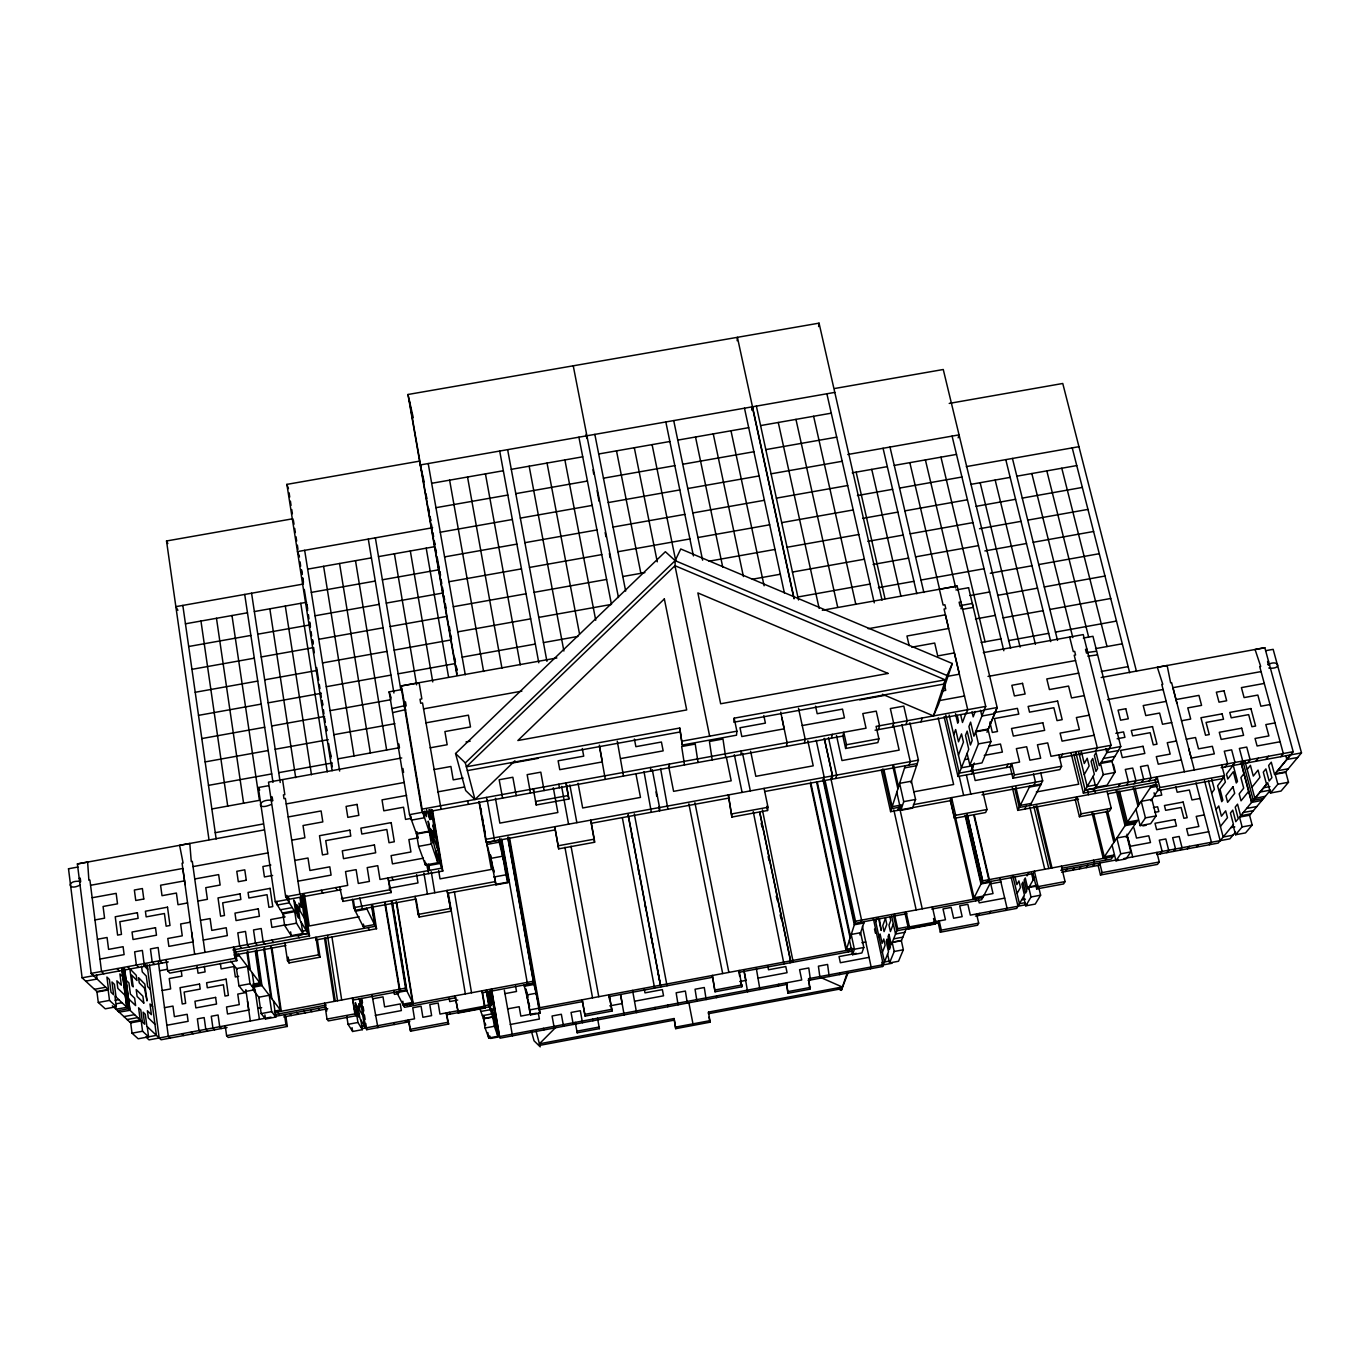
<?xml version="1.0" encoding="UTF-8"?>
<svg xmlns="http://www.w3.org/2000/svg" width="1370" height="1370" viewBox="0 0 1370 1370"><rect width="100%" height="100%" fill="white"/><g stroke="black" fill="none" stroke-linecap="round" stroke-linejoin="round"><path stroke-width="1.5" d="M667.036 985.766L634.293 813.831M667.926 809.225L660.597 768.621M667.738 1006.744L667.755 1005.049M669.331 767.714L669.348 764.049M675.085 566.837L675.153 560.655L680.753 548.976L952.304 663.508L938.501 704.454L933.45 715.928L882.468 694.265M708.513 1012.087L708.376 1013.714L841.694 988.695L842.259 986.999L708.513 1012.087L710.054 1022.208L675.701 1028.664L674.091 1018.544L539.403 1043.803L555.878 1027.277M734.183 718.171L736.889 731.186L736.512 735.193L682.277 745.057L679.76 728.035L466.365 766.789L674.982 565.707L945.214 679.845L943.793 684.075L733.84 722.213L734.183 718.171L945.214 679.845M675.701 1028.664L674.091 1018.544M682.277 745.057L679.76 728.035M678.099 1004.809L676.146 992.788L685.377 991.058L687.312 1003.08M684.52 764.939L681.661 746.53L695.241 744.064L698.032 762.473M737.163 340.736L737.403 337.311L794.138 598.604M712.194 759.888L709.437 741.478L722.983 739.012L725.706 757.439M696.953 1001.264L695.052 989.243L704.283 987.513L706.167 999.552M752.079 410.058L752.335 406.821L793.966 598.656M752.181 410.041L752.49 406.787M715.054 991.777L712.349 975.474L715.054 991.777L741.821 986.76L739.183 970.474M731.888 817.051L728.343 794.925L731.888 817.051L767.542 810.509L768.005 807.272L764.083 788.384M716.493 997.617L716.681 995.887M740.862 754.664L741.221 750.948M818.609 326.574L819.054 323.149L407.969 394.492L456.946 675.307M747.609 991.777L743.773 969.652M786.466 746.359L787.065 742.608L780.729 712.177M759.922 989.482L756.394 968.847M804.498 743.054L805.2 739.303L798.522 708.273M778.348 986.023L778.725 984.259M831.504 738.139L832.309 734.354M783.948 963.949L753.243 811.571M823.49 780.746L824.226 777.372L816.212 740.262M790.079 962.802L790.644 960.85L759.853 812.513M831.658 779.256L832.429 775.882L824.278 738.344L832.6 775.831L831.83 779.205M793.213 962.202L762.405 809.875M835.837 778.468L836.625 775.095L828.456 737.557M787.938 993.284L786.551 982.804L787.938 993.284L809.944 989.157L808.591 978.677L883.41 964.668M845.632 748.482L846.506 744.732L843.766 732.282L842.91 736.084L845.632 748.482L877.845 742.591L878.889 738.824L876.098 726.391L985.715 706.406L957.15 586.069L822.325 610.284M809.944 989.157L808.591 978.677M810.458 980.012L808.779 967.973L799.583 969.686L801.724 979.961L499.502 1036.576L491.351 989.174M878.495 729.576L879.54 725.74L876.252 711.133L862.792 713.582L866.045 728.206L421.6 809.225L400.948 685.976L556.854 657.977M958.161 437.835L959.068 434.872L847.79 454.497M820.048 978.214L818.404 966.175L827.583 964.446L829.21 976.502M892.538 727.008L893.651 723.172L890.346 708.564L903.806 706.115L907.128 720.723L905.947 724.559M825.254 781.26L855.496 921.239L846.078 950.489L810.372 783.743M891.545 808.625L905.279 765.727M951.944 800.388L890.603 811.674L891.579 808.66L882.708 768.998M839.485 974.567L840.067 972.786M920.982 721.819L922.233 717.966M848.372 951.893L849.006 949.958M909.132 765.042L910.262 761.617L901.871 724.627M960.901 608.725L961.843 605.831L960.062 606.156L959.12 602.201L960.901 601.875M860.857 922.25L861.576 920.109L830.785 778.074M897.795 810.355L898.788 807.324M852.568 954.702L854.4 949.239L851.215 934.46L860.617 932.713L863.802 947.475L861.884 952.972L852.568 954.702L849.434 940.06M900.843 810.304L903.738 801.638L899.628 783.349L911.444 781.174L915.571 799.463L912.54 808.146L900.843 810.304L896.802 792.202M910.93 782.732L918.431 760.127L909.903 722.726M837.447 988.609L841.351 990.339L847.122 973.145M859.88 934.888L864.333 921.633M933.45 715.928L947.012 675.513L952.304 663.508M848.03 972.854L841.351 990.339M875.738 921.822L876.783 918.859M879.026 936.892L880.088 933.997L882.126 943.313L883.77 938.981L885.123 945.214L882.383 952.304M953.725 734.782L955.661 729.542L958.52 741.804L961.517 733.892L963.452 742.129L958.452 755.093M966.073 712.828L962.476 722.469L960.627 714.609M870.447 968.778L871.132 966.963L862.432 926.411M966.261 713.564L967.717 709.677L945.42 614.805L868.169 628.727M975.252 711.492L973.179 716.87L971.981 711.783M893.343 923.945L890.397 931.566L888.993 925.195L890.74 920.589L889.883 916.736M808.112 980.458L882.691 966.484L888.496 951.842L886.219 941.378L887.109 939.049L889.404 949.547L890.38 947.115L888.068 936.583L888.976 934.203L891.305 944.786L897.675 928.672L894.439 914.047M1012.259 766.464L957.972 776.447L968.744 749.27L965.507 735.416L967.151 731.101L970.422 745.023L972.203 740.536L968.915 726.545L970.611 722.127L973.916 736.204L985.715 706.406M901.357 940.745L903.344 949.77L898.514 961.26L889.541 962.939L894.199 951.482L892.212 942.457L901.357 940.745L906.169 929.014M988.078 729.593L990.938 741.615L981.982 762.902L969.84 765.128L978.454 743.893L975.628 731.871L988.078 729.593L997.154 707.519L968.556 587.696M986.982 732.282L997.154 707.519L984.345 709.848M974.344 763.056L971.09 770.967L973.282 765.624L961.397 767.799L949.102 714.969M907.779 928.706L908.635 926.634L906.82 918.499M971.741 773.896L973.111 770.591L971.844 765.196M908.515 929.014L909.389 926.891L906.049 911.821L905.176 913.995L908.515 929.014L934.785 924.116L935.761 921.959L932.371 906.923M954.428 818.284L955.678 815.287L951.602 797.614L950.386 800.679L954.428 818.284L985.629 812.53L986.999 809.516L982.872 791.86M935.333 923.551L936.292 921.479M1006.505 767.525L1008.012 764.186M940.334 932.199L941.31 930.127L939.221 920.931L938.262 923.02L940.334 932.199L977.581 925.229L978.677 923.157L976.553 913.961M1012.892 778.228L1014.451 774.94L1011.728 763.518L1010.187 766.857L1012.892 778.228L1059.849 769.597L1061.613 766.275L1058.822 754.87M1096.377 651.264L1086.975 652.565M1029.897 786.072L1017.79 810.389L1078.515 799.189M967.271 814.379L982.701 880.824L981.519 883.17L1033.048 873.598L1034.384 871.217L1038.049 886.613L1036.679 888.942L1063.6 883.941L1065.072 881.578L1061.356 866.2M1097.302 654.877L1087.883 656.196M975.594 900.895L976.707 898.669M1033.905 785.318L1035.497 782.184L1033.511 773.947M987.616 882.04L988.815 879.677L973.847 815.338M1024.709 809.122L1026.198 806.194M988.112 881.938L989.311 879.591L974.327 815.253M982.752 897.555L981.622 899.765L931.754 909.063M1030.189 805.406L1041.183 784L981.999 794.874M1041.046 784L1042.673 780.866L1040.652 772.577M978.385 915.52L979.481 913.413M1060.757 757.559L1062.521 754.185M989.568 913.447L990.715 911.324M1074.851 754.973L1076.683 751.599M1079.543 755.504L1081.444 752.01L1084.286 763.518L1087.215 758.261L1089.133 765.967L1084.252 774.581M1005.871 910.399L1007.07 908.276L999.963 877.982M1095.383 751.205L1097.302 747.814L1074.2 655.237L1075.57 654.98L1074.662 651.349L1073.292 651.589L1069.662 637.033M1017.037 893.548L1020.462 887.469L1018.92 880.927L1016.865 884.626L1015.016 876.783M1027.003 875.892L1028.819 872.69M1034.727 877.245L1027.894 889.061L1025.274 877.999L1024.143 880.002L1026.764 891.048L1025.565 893.103L1022.962 882.092L1021.832 884.078L1024.435 895.055L1016.745 908.379L975.457 916.068M1157.325 779.462L1083.379 793.127L1094.322 774.221L1091.102 761.292L1092.712 758.466L1095.931 771.43L1097.627 768.484L1094.39 755.486L1096.017 752.61L1099.271 765.659L1111.053 745.28L1083.259 634.584L983.335 652.634M1093.277 791.261L1095.075 788.229M1038.82 887.657L1040.618 895.192L1035.24 904.08L1025.787 905.844L1031.011 896.99L1028.784 887.554L1036.456 886.116M1111.978 761.378L1114.769 772.509L1107.097 785.215L1095.812 787.288L1103.295 774.632L1100.521 763.501L1111.978 761.378L1120.763 746.547L1092.952 636.296L1083.345 638.077M1079.423 816.743L1081.136 813.848L1076.957 796.826L1075.262 799.789L1079.423 816.743L1109.409 811.211L1111.241 808.283L1107.011 791.295M1065.603 871.474L1067.093 869.094M1118.28 786.654L1120.163 783.606M1072.95 870.121L1074.457 867.724M1126.568 785.13L1128.486 782.064L1125.301 769.426L1132.716 768.073L1135.901 780.712L1133.949 783.76M1079.474 868.905L1081.016 866.508M1086.324 867.621L1087.866 865.223M1141.672 782.338L1143.659 779.273L1140.457 766.635L1147.854 765.282L1151.074 777.903L1149.053 780.986M1092.849 866.405L1094.425 864.008L1093.5 860.257M1105.162 860.206L1106.789 857.757M1102.096 872.639L1099.733 863.049L1098.141 865.463L1100.487 875.002L1102.096 872.639L1159.294 861.987L1156.879 852.431M1112.971 856.61L1111.327 859.058L1061.904 868.237M1126.174 837.241L1137.682 820.287L1127.373 822.188L1119.598 791.192M1150.937 800.748L1159.825 787.562L1224.472 775.643L1221.646 764.922M1112.08 845.153L1115.968 860.788L1120.746 853.818L1130.849 851.934L1126.911 836.145L1116.824 838.029L1120.746 853.818M1135.987 809.242L1140.131 825.63L1145.44 817.89L1156.092 815.921L1151.879 799.361L1141.244 801.33L1145.44 817.89M1130.849 851.934L1125.969 858.921L1115.968 860.788M1156.092 815.921L1150.646 823.695L1140.131 825.63M1160.321 853.852L1162.154 851.421L1159.294 840.17L1165.819 838.954L1168.678 850.205L1166.829 852.654M1225.277 766.926L1227.606 763.792L1224.283 751.205L1231.647 749.852L1234.986 762.439L1232.623 765.556M1159.294 861.987L1157.479 864.401L1100.487 875.002M1224.472 775.643L1222.143 778.708L1157.77 790.61L1155.03 779.907L1157.085 776.824L1159.825 787.562M1211.662 793.024L1214.402 789.394L1211.765 779.342M1173.645 851.386L1175.529 848.92L1172.651 837.687L1179.176 836.471L1182.053 847.705L1180.152 850.171M1240.329 764.152L1242.727 761.001L1239.37 748.431L1246.734 747.078L1250.108 759.648L1247.676 762.782M1215.995 809.533L1218.752 805.988L1221.423 816.178L1225.67 810.852L1227.469 817.667L1220.413 826.435M1243.909 773.69L1240.895 777.578L1243.703 788.144L1239.182 793.846L1241.032 800.816L1248.618 791.38M1247.334 769.306L1250.416 765.333L1253.293 776.071L1258.037 770.094L1259.955 777.287L1252.077 787.082M1255.913 761.275L1258.379 758.124M1187.447 848.818L1189.383 846.352M1196.404 847.139L1198.356 844.673M1266.017 759.408L1268.517 756.257M1209.436 844.725L1211.44 842.242L1195.993 782.835M1280.745 756.685L1283.313 753.534L1259.715 666.591L1260.691 666.419L1255.074 649.5L1264.818 647.719L1293.194 751.736L1275.042 773.827L1277.85 784.222L1270.487 793.024L1267.729 782.732L1239.525 817.102L1242.128 826.932L1235.603 834.741L1233.034 824.997M1241.374 763.45L1251.718 802.272L1266.531 784.205L1263.294 772.132L1265.897 768.912L1269.151 781.02L1271.908 777.663L1268.637 765.487L1271.274 762.199L1274.562 774.427L1290.591 754.904M1235.534 832.069L1229.9 838.834L1123.931 858.528M1239.525 817.102L1249.56 815.236L1270.504 790.113L1260.109 792.031M1265.966 650.613L1273.158 649.346L1301.5 752.883L1285.214 772.457L1274.562 774.427M1249.56 815.236L1252.18 825.065L1245.535 832.891L1235.603 834.741M1275.042 773.827L1285.694 771.858L1288.502 782.253L1281.036 791.072L1270.487 793.024M947.012 675.513L675.153 560.655L665.375 551.716L455.542 753.534L465.663 790.524L474.979 799.498L514.914 760.778M474.979 799.498L465.338 762.919L675.153 560.655M396.855 992.599L406.89 990.733L392.18 901.665L406.41 990.116L396.529 991.966L403.414 1005.477L413.192 1003.662L396.786 902.899M507.859 838.269L533.666 983.215L524.008 985.047L529.625 1006.316M524.333 986.263L534.009 984.448L507.876 837.019M1021.643 899.885L1025.411 899.182M536.149 993.233L526.645 994.997L530.584 1014.896L540.02 1013.132L537.4 998.302M1025.034 902.659L1019.434 903.703L1012.79 875.55M361.851 1028.664L414.528 1018.835L412.73 1007.755L421.069 1006.196L422.885 1017.276L431.618 1015.632L429.803 1004.57L438.143 1003.011L439.976 1014.074L458.436 1010.632M484.655 1005.751L488.679 1004.998L493.525 1019.126L491.676 1008.371L494.228 1021.181L494.947 1023.304L493.114 1012.635L495.632 1025.325L500.05 1038.169L787.373 984.328M897.675 928.672L908.635 926.634M935.059 921.702L945.454 919.767L943.005 908.926L951.157 907.419L953.623 918.243L962.168 916.65L959.702 905.827L967.854 904.303L970.337 915.126L1027.277 904.491M457.597 1011.197L484.466 1006.179L485.134 1008.029L458.351 1013.029L455.028 995.836L458.351 1013.029M346.85 1016.557L348.048 1024.332L352.638 1031.473L362.365 1029.658L360.875 1020.068M354.368 1009.399L357.176 1014.005L355.395 1002.6L358.152 1015.615L359.163 1017.276L357.399 1005.957L360.139 1018.869L366.732 1029.675L409.818 1021.643M446.363 1014.81L489.296 1006.813L486.453 990.202M938.981 922.883L896.853 930.744L893.634 916.17M480.853 1011.454L490.289 1009.69L487.121 991.246M904.817 932.302L895.552 934.032L891.562 915.896M507.585 1008.885L519.179 1006.727L520.823 1016.095L536.338 1013.183M861.901 942.714L865.72 941.995M409.681 1029.435L447.904 1022.294L448.658 1024.058L410.589 1031.165L408.157 1020.016L409.065 1021.78M482.394 1015.684L491.744 1013.937M893.634 938.861L902.83 937.149M941.31 930.127L978.677 923.157M851.969 948.228L846.472 949.256L810.68 782.184M538.684 1007.926L853.39 949.136M483.422 1018.544L492.721 1016.814M529.282 1009.981L538.804 1008.2L540.02 1013.132M854.4 949.239L863.802 947.475M892.35 942.132L901.477 940.436M712.212 977.341L660.871 986.931L628.213 814.944M852.448 951.14L738.875 972.357L739.749 976.467M539.129 1009.673L582.49 1001.59L582.181 999.809L585.11 1016.095L612.03 1011.06L609.153 994.774L612.03 1011.06M609.29 996.572L660.768 986.965L628.111 814.979M856.284 953.366L839.039 956.585L840.358 962.733L869.042 957.356M485.1 1027.997L494.399 1026.267L497.875 1036.285L488.747 1037.998L485.1 1027.997L483.524 1018.818L492.823 1017.088L494.399 1026.267M894.199 951.482L903.344 949.77M510.291 1024.486L539.386 1019.04L538.273 1012.824M609.787 1005.871L622.203 1003.542M634.601 1001.23L663.542 995.802L662.361 989.619L644.979 992.873L644.277 989.14M739.766 981.554L745.948 980.389M758.278 978.077L787.065 972.7L785.798 966.552L768.519 969.772L767.748 966.073M584.836 1014.365L611.842 1009.313M715.226 989.962L742.095 984.944M889.798 960.952L884.489 961.946L875.19 919.373M892.11 963.247L883.325 964.891L873.392 918.756M788.349 991.537L810.423 987.41M577.181 1032.809L599.375 1028.647L599.152 1027.021L576.89 1031.182L577.181 1032.809L575.297 1022.38L575.588 1024.024M539.814 1045.344L674.057 1020.153M675.735 1027.089L710.191 1020.616M234.475 954.941L238.226 954.239L281.295 1011.214L271.979 947.937M235.623 956.448L239.373 955.746M94.496 989.311L105.73 987.239M106.689 990.253L97.373 991.983L82.114 977.82L68.5 868.734M287.477 960.593L318.593 954.839L320.049 957.185L289.053 962.922L287.477 960.593L284.84 942.988M162.191 990.493L170.651 988.917L169.246 978.522L181.953 976.176L181.2 970.576M238.688 976.33L235.332 976.947L233.842 966.569L221.152 968.915L220.364 963.333M1200.052 798.453L1191.951 799.96L1189.365 789.993L1177.172 792.237L1175.803 786.877M98.297 1002.48L109.497 1000.408L116.313 1006.762L105.25 1008.817L98.297 1002.48L96.91 991.555L108.11 989.482L109.497 1000.408M1277.85 784.222L1288.502 782.253M1153.454 807.546L1157.616 806.776L1158.849 811.588L1154.978 812.307M115.097 1000.288L118.745 999.603M1263.637 787.75L1269.904 786.585M116.587 1003.731L122.033 1002.72M238.945 985.801L250.008 983.746L254.666 989.774L243.74 991.811L238.945 985.801L236.479 968.573L247.525 966.535L250.008 983.746M115.953 1009.211L126.896 1007.344L121.998 969.532M1265.349 796.295L1254.886 798.385L1245.039 761.446M252.748 984.208L259.872 982.889L255.265 951.157M117.615 1010.752L128.386 1008.748L123.214 968.864M252.011 985.903L260.916 984.242L256.002 950.472L260.899 984.242M1136.518 822.017L1126.191 823.935L1117.903 790.713M1263.568 798.419L1253.293 800.337L1242.95 761.514M253.056 987.239L261.944 985.595L256.721 949.787M1135.319 823.747L1125.044 825.648L1116.225 790.439M119.121 1012.156L129.996 1010.289L124.653 969.052M1261.958 800.371L1251.563 802.443L1241.1 763.124M1142.837 825.904L1146.125 825.288M164.486 1007.669L172.962 1006.094L174.384 1016.66L187.159 1014.297L188.118 1021.318L166.849 1025.274M246.223 992.514L237.763 994.089L239.27 1004.621L226.529 1006.984L227.523 1013.988L248.741 1010.05M1204.333 814.893L1196.216 816.4L1198.836 826.504L1186.591 828.781L1188.321 835.512L1208.717 831.727M123.934 1016.608L134.585 1014.639M1246.649 808.437L1256.804 806.553M127.102 1019.554L137.685 1017.585M1243.309 812.496L1253.413 810.629M129.653 1021.917L140.185 1019.965L138.593 1007.806L140.802 1009.947L142.394 1022.054L144.689 1024.229L143.096 1012.173L145.271 1014.279L146.864 1026.284L161.078 1039.761L227.06 1027.483M1250.673 813.9L1240.621 815.766L1237.555 804.173L1235.209 807.101L1238.257 818.661L1235.791 821.658L1232.76 810.149L1230.431 813.026L1233.462 824.5L1218.153 843.098L1156.674 854.537M130.698 1022.876L141.213 1020.924L142.566 1031.233L148.594 1036.85L138.182 1038.785L132.034 1033.186L130.698 1022.876L112.34 1005.854M257.817 1008.371L261.67 1007.652M1130.044 846.335L1150.492 842.533L1148.779 835.803L1136.518 838.08L1133.966 827.942M1230.859 827.651L1234.815 826.915M132.034 1033.186L142.566 1031.233M1242.128 826.932L1252.18 825.065M261.173 1013.594L271.654 1011.642L275.85 1017.054L265.489 1018.989L261.173 1013.594L258.793 997.223L269.256 995.271L271.654 1011.642M274.274 1011.129L280.37 1009.998L271.037 946.584M274.462 1012.516L405.451 988.147L413.192 1003.662M982.701 880.824L1113.056 856.575L1114.118 855.017L1104.306 856.832L1093.568 813.369M146.213 1037.261L156.42 1035.36L147.035 964.6M1232.931 835.203L1223.187 837.019L1208.511 781.071M274.325 1014.708L326.283 1005.032M353.135 1000.032L406.41 990.116M990.767 882.143L980.989 883.975L965.079 815.287M271.072 1017.157L149.039 1039.881L145.991 1037.056M274.873 1016.454L325.512 1007.053M1060.74 870.31L1118.297 859.572M398.619 993.592L394.423 994.38L393.806 990.51M372.606 998.816L383.018 996.863L384.61 1006.864L400.28 1003.936L401.359 1010.58L375.243 1015.444M1000.905 881.938L990.75 883.821L993.027 893.565L983.454 895.346M283.778 1016.934L327.772 1008.748M1061.596 872.228L1100.178 865.052M226.598 1035.669L285.936 1024.623L287.34 1026.455L228.242 1037.467L226.598 1035.669L225.211 1025.719M1029.195 886.835L1036.867 885.397M402.763 1004.227L412.575 1002.395L396.135 901.426M983.643 896.031L974.07 897.812L955.335 816.571M327.019 1019.057L354.864 1013.868L356.012 1015.752L328.286 1020.924L327.019 1019.057L324.604 1003.182M1038.049 886.613L1065.072 881.578M402.831 1001.247L403.414 1005.477L533.187 981.262L539.712 1007.738L509.589 837.96M855.496 921.239L982.872 897.538L991.178 881.372L981.365 883.205L965.918 816.52M455.816 997.737L404.458 1007.31L403.516 1005.443M484.466 1006.179L481.846 990.835L482.514 992.753L533.666 983.215M906.906 913.687L854.812 923.38L823.747 779.718M863.871 922.986L854.332 924.767L822.942 779.29M457.734 1000.066L449.72 1001.573L449.172 998.25M1004.689 898.138L979.225 902.881L978.471 899.645M504.948 993.644L516.507 991.486L515.548 985.955M348.048 1024.332L357.93 1022.482L362.365 1029.658M1031.011 896.99L1040.618 895.192M360.584 1026.61L364.42 1025.89L360.173 998.781M909.389 926.891L935.761 921.959M272.63 875.43L264.427 876.937L262.886 866.525L270.832 865.069M486.966 844.417L499.228 842.173M297.941 881.184L331.095 875.105L329.81 866.833L309.911 870.481L307.993 858.014L294.79 860.428M423.416 858.185L392.454 863.871L391.101 855.616L410.931 851.969L408.876 839.57L418.278 837.858M984.259 755.401L1002.395 752.079L1000.477 744.03L988.883 746.153M1094.168 735.262L1062.058 741.136L1060.089 733.121L1079.372 729.593L1076.375 717.537L1089.167 715.191M964.634 759.665L968.624 758.929M94.975 919.938L104.582 918.174L103.075 906.478L117.512 903.823L116.159 893.36L92.167 897.744M187.57 902.95L177.997 904.714L176.405 893.052L162.002 895.689L160.581 885.225L184.522 880.859M197.845 901.083L207.401 899.319L205.757 887.674L220.142 885.037L218.652 874.608L194.763 878.975M1171.675 722.555L1162.496 724.25L1159.602 713.051L1145.782 715.585L1143.214 705.567L1166.178 701.371M1181.522 720.757L1190.701 719.062L1187.773 707.896L1201.576 705.379L1198.938 695.378L1176.008 699.556M1270.007 704.54L1260.862 706.218L1257.848 695.069L1244.097 697.587L1241.408 687.603L1264.27 683.424M1115.831 733.327L1123.554 731.905L1124.924 737.317L1117.132 738.755M437.835 862.723L431.379 844.023L429.307 831.71L416.548 834.039L418.603 846.369L425.419 865.001L437.835 862.723L435.814 850.719M428.005 865.652L440.164 863.425L431.053 809.413M558.189 845.769L594.272 839.159L590.71 820.133L594.597 842.259L558.686 848.852L554.713 826.726L558.686 848.852M732.197 813.831L768.005 807.272M502.653 856.199L490.648 858.408L495.974 884.849L507.876 882.657L504.622 864.264M401.735 757.97L268.503 782.15L285.679 896.785L347.706 885.397L345.531 871.577L356.114 869.642L358.306 883.444L369.403 881.424L367.194 867.604L377.76 865.669L379.987 879.471L441.791 868.135M1111.053 745.28L1050.978 756.308L1047.707 742.9L1037.432 744.783L1040.686 758.192L1029.897 760.179L1026.661 746.753L1016.369 748.636L1019.588 762.062L959.274 773.142L945.831 715.191M268.263 785.763L258.313 787.527L275.284 901.803L341.233 889.678M389.149 880.876L442.784 871.046L432.458 809.944M1059.164 757.867L1120.763 746.547M1118.399 750.52L1106.789 752.644L1105.761 748.499M97.441 939.255L107.066 937.491L108.59 949.376L123.094 946.704L124.122 954.616L99.959 959.068M190.242 922.215L180.635 923.962L182.261 935.83L167.791 938.484L168.87 946.379L192.965 941.926M200.517 920.315L210.107 918.568L211.768 930.401L226.221 927.747L227.334 935.607L203.274 940.043M1176.453 741.016L1167.257 742.711L1170.186 754.082L1156.297 756.634L1158.232 764.186L1181.351 759.939M1186.334 739.201L1195.53 737.522L1198.493 748.859L1212.347 746.308L1214.334 753.86L1191.249 758.107M1274.99 722.915L1265.829 724.593L1268.894 735.913L1255.057 738.464L1257.095 745.982L1280.111 741.752M389.149 888.239L417.987 882.931L416.617 874.591M913.739 791.826L953.623 784.496L938.193 717.794M1012.841 773.622L975.166 780.54L973.231 772.201M280.336 909.783L292.272 907.591M1103.415 758.5L1114.94 756.377M341.455 898.651L389.97 889.729L391.203 892.538L342.911 901.426L339.623 886.887M1014.451 774.94L1061.613 766.275M282.374 913.019L294.242 910.827M1101.12 762.456L1112.577 760.35M493.902 877.023L505.941 874.813L507.876 882.657M903.738 801.638L915.571 799.463M285.131 916.89L270.729 919.544L271.894 927.404L285.885 924.818M901.7 804.943L892.161 806.69L883.821 769.289M352.398 899.234L353.717 907.659L494.707 881.698M891.579 808.66L901.049 806.879M913.43 804.635L1042.673 780.866M353.392 899.747L354.95 910.348L416.069 899.062L419.169 917.044L451.055 911.153L447.082 890.466L451.055 911.153M448.11 893.154L508.904 881.955L501.214 839.142M366.972 909.063L355.378 911.204L354.71 906.974M1029.384 787.099L1040.652 785.027M284.617 925.384L296.502 923.192L302.873 933.501L291.211 935.659L284.617 925.384L282.905 913.858L294.755 911.666L296.502 923.192M1103.295 774.632L1114.769 772.509M359.163 916.753L309.26 925.966L304.517 894.815M1036.336 791.98L1078.721 784.188L1071.134 753.363M302.393 931.189L306.229 930.47L301.143 896.853M1096.462 784.804L1087.198 786.517L1078.687 752.147M302.256 895.432L308.01 933.398L91.156 973.368L77.388 863.939L264.256 829.912M1076.066 753.363L1085.143 790.096L1293.177 751.702M296.588 935.504L308.01 933.398M1085.143 790.096L1096.188 788.058M415.11 896.357L418.09 914.441L450.131 908.515M955.678 815.287L986.999 809.516M82.114 977.82L168.27 961.928M232.883 949.975L309.517 935.881L303.198 894.319M1221.149 767.679L1301.5 752.883M363.238 926.651L374.541 924.562L371.51 905.57M1031.216 803.419L1020.222 805.44L1015.752 786.74M234.441 952.304L375.329 926.274L371.972 905.227M1157.599 781.962L1019.263 807.461L1014.793 788.76M85.676 981.125L97.082 979.036L96.568 974.943M1297.698 757.473L1286.841 759.46L1285.779 755.572M1157.102 784.65L1151.673 785.661L1103.261 858.391L1092.044 812.958M234.184 955.044L285.919 945.488M315.785 939.974L376.544 928.74L372.828 905.536M1108.125 793.727L1155.578 784.976M1150.406 787.579L1157.616 786.243M159.554 970.748L167.243 969.326M167.671 970.765L235.041 958.332L236.873 960.695L169.777 973.094L167.671 970.765L166.147 959.565M1277.576 770.745L1288.262 768.775M1081.136 813.848L1111.241 808.283M270.746 797.203L272.168 796.946L272.733 800.714L271.311 800.971M1086.907 649.123L1085.537 649.363L1086.461 653.01L1087.814 652.771M211.87 808.968L259.427 800.337L231.975 615.524M433.845 769.58L450.918 766.481L453.213 779.872L463.111 778.074M946.841 676.472L959.377 674.194L954.376 652.908L937.714 655.922L934.7 643.044L911.718 647.188M272.51 800.388C258.091 798.265 255.317 811.434 271.072 804.515M467.375 770.608L679.674 732.042M286.227 803.916L404.338 782.458M988.01 676.438L1075.536 660.546M511.25 763.227L538.273 758.312M859.744 699.916L886.373 695.087M941.515 691.114L945.728 690.343L944.409 684.726M682.38 741.101L736.889 731.186M288.197 816.948L321.111 810.954L322.823 821.914L303.027 825.528L304.893 837.772L291.724 840.187M406.599 795.405L382.024 799.874L383.805 810.817L403.533 807.221L405.554 819.414L411.171 818.387M1078.669 673.149L1046.8 678.938L1049.403 689.572L1068.583 686.079L1071.528 697.947L1084.286 695.617M437.647 791.894L464.173 787.065M602.389 761.908L559.748 769.666L558.121 760.795L583.723 756.154L582.284 748.534M620.627 758.586L663.166 750.863L661.419 742.026L635.885 746.667L634.413 739.064M784.137 728.84L741.821 736.546L739.988 727.744L765.402 723.12L763.809 715.568M802.238 725.552L844.451 717.863L842.516 709.112L817.188 713.719L815.561 706.184M939.306 700.601L964.514 696.011M215.244 832.703L262.937 824.021M1101.309 671.471L1128.126 666.608M77.388 863.939L87.629 862.072L88.879 880.242L89.906 880.054L101.534 971.45L103.914 973.762M1101.189 677.516L1264.818 647.719M68.5 868.768L77.953 867.022M402.061 689.487L389.131 691.85L409.527 814.653L422.645 812.256L402.403 691.542M422.782 812.667L843.834 735.895M875.087 730.21L984.157 710.328M79.186 878.324L80.213 878.136L80.676 881.732L79.648 881.92M1268.551 661.385L1267.575 661.573L1268.5 664.998L1269.476 664.81M993.798 712.691L1017.413 708.376L1018.8 714.112L994.432 718.565L997.497 731.494L992.325 732.436L989.859 722.058M994.603 713.719L981.896 716.048L980.526 710.259M79.751 881.372C66.462 879.968 67.541 891.682 80.213 884.969M1267.884 664.587C1278.912 658.901 1282.423 669.759 1268.808 668.012M568.396 795.49L535.584 801.484L536.218 804.978L568.858 799.018L566.05 782.886L568.858 799.018M846.506 744.732L878.889 738.824M90.574 885.294L182.809 868.46L185.121 884.66M193.033 866.593L268.16 852.876M1107.525 699.625L1163.096 689.487M1261.068 671.591L1172.925 687.689L1176.899 703.238M416.36 833.525L429.118 831.179M975.868 731.272L988.335 728.994M418.603 846.369L431.379 844.023M978.454 743.893L990.938 741.615M478.952 801.519L485.562 839.382L918.431 760.127M659.706 810.732L729.439 797.974M764.648 791.517L917.369 763.518M554.559 829.997L486.384 842.481L485.562 839.382M591.669 823.216L659.569 810.783L659.689 807.478M904.577 767.885L916.633 765.693M957.15 586.103L939.409 589.288L943.125 605.078L944.906 604.752L945.831 608.708L944.05 609.033L948.639 628.487L906.957 636.022L909.183 645.647M955.935 589.973L968.573 587.73M330.084 710.636L390.878 699.693M969.909 595.556L989.654 591.994M201.818 738.567L264.684 727.247M271.671 725.997L324.57 716.459M997.6 595.351L1037.535 588.158M1044.282 586.942L1104.991 576.034M404.767 705.636L392.025 708.581M961.483 605.403L972.323 603.451L973.265 607.389L962.408 609.342M405.434 709.66L392.693 712.623M423.535 708.855L521.867 691.131M333.886 734.697L394.851 723.685M975.491 618.966L995.288 615.387M205.157 761.908L268.195 750.52M275.182 749.253L328.235 739.68M1003.045 617.904L1043.084 610.678M1049.865 609.462L1110.727 598.485M425.916 722.846L468.42 715.174L470.492 726.939L444.907 731.563L447.168 744.732L430.146 747.814M337.722 758.877L398.858 747.814M981.108 642.496L1000.956 638.917M208.497 785.37L271.705 773.93M278.726 772.663L331.917 763.021M1008.543 640.595L1048.684 633.334M1055.465 632.101L1116.499 621.072M466.04 741.941L470.167 741.187M1095.538 648.626L1122.287 643.78M315.031 615.781L379.165 604.358M386.289 603.091L442.236 593.141M188.683 646.503L250.881 635.423M257.783 634.19L310.117 624.874M453.333 606.722L526.046 593.775M534.112 592.337L606.602 579.442M622.802 576.53L644.893 572.609M709.026 561.186L774.992 549.438M787.065 547.264L858.784 534.505M318.765 639.293L383.069 627.803M390.21 626.535L446.312 616.517M867.844 541.356L903.207 535.053M910.194 533.803L972.94 522.621M191.937 669.331L254.306 658.182M261.225 656.949L313.696 647.582M979.516 528.734L1021.027 521.336M1027.723 520.138L1087.951 509.4M457.734 631.861L530.669 618.846M538.77 617.39L611.465 604.41L578.911 437.201M752.301 579.236L780.352 574.236M792.459 572.061L864.384 559.217M322.515 662.926L386.991 651.384M394.149 650.116L450.422 640.047M873.101 564.457L908.567 558.121M915.571 556.854L978.471 545.62M195.208 692.278L257.748 681.078M264.684 679.828L317.309 670.409M984.876 550.928L1026.49 543.496M1033.22 542.297L1093.602 531.491M462.169 657.155L535.327 644.054M543.445 642.598L577.9 636.433M797.871 596.995L870.019 584.065M326.283 686.712L390.947 675.102M398.122 673.817L454.549 663.697M878.375 587.679L913.944 581.308M920.965 580.041L984.054 568.738M198.513 715.363L261.208 704.094M268.16 702.844L320.923 693.374M990.27 573.242L1032.004 565.759M1038.734 564.56L1099.271 553.703M432.663 527.724L297.478 551.596L332.122 770.711M440.267 532.228L512.346 519.504M520.343 518.1L592.183 505.41M608.246 502.567L679.828 489.929M687.774 488.525L759.117 475.938M771.087 473.815L842.173 461.279M307.651 569.149L371.424 557.864M378.497 556.614L434.136 546.767M852.243 472.838L887.332 466.622M894.268 465.406L956.5 454.412M444.582 556.905L516.884 544.113M524.898 542.691L596.96 529.95M613.075 527.073L684.863 514.366M692.826 512.962L764.374 500.29M776.379 498.149L847.688 485.528M303.421 584.031L175.84 606.653L177.894 610.301M966.278 466.622L1078.961 446.688M311.332 592.388L375.277 581.051M382.384 579.784L438.177 569.886M857.414 495.546L892.606 489.313M899.542 488.08L961.946 477.017M185.447 623.795L247.473 612.784M254.358 611.551L306.555 602.286M970.748 484.381L1010.169 477.376M1016.831 476.195L1076.751 465.577M448.949 581.736L521.456 568.875M529.505 567.437L601.755 554.61M617.921 551.733L689.932 538.941M697.912 537.537L769.666 524.796M781.705 522.638L853.219 509.948M862.62 518.391L897.898 512.106M904.851 510.873L967.425 499.759M976.074 506.335L1015.581 499.296M1022.26 498.115L1082.334 487.429M299.105 555.586L297.478 551.596L286.878 484.381L419.34 461.176M834.69 388.498L943.262 369.506L1010.598 648.284M834.809 392.385L420.265 464.944L424.203 481.949M431.67 483.302L503.338 470.732M511.284 469.328L582.712 456.809M598.69 453.984L669.861 441.5M677.756 440.112L748.688 427.68M760.59 425.573L831.282 413.175M208.976 839.622L166.523 540.979L292.872 518.75M949.222 403.414L1062.76 383.48L1136.483 671.42M435.951 507.688L507.825 495.049M515.805 493.645L587.439 481.041M603.451 478.198L674.828 465.646M682.757 464.259L753.894 451.74M765.813 449.617L836.71 437.15M820.87 977.563L842.259 986.999M93.588 975.68L91.156 973.368L108.538 989.911L106.911 977.067L109.394 979.481L111.021 992.274L113.607 994.723L111.98 981.982L114.412 984.362L116.039 997.035M141.213 1020.924L114.926 995.956L116.313 1006.762M455.542 753.534L465.338 762.919M170.171 1038.066L168.322 1036.268L158.303 961.517M125.252 995.545L117.837 988.369L116.861 980.817L121.348 985.201L119.892 973.95L122.838 976.879M128.489 998.696L135.613 1005.58L134.671 998.268L130.407 994.089L128.951 982.992L126.091 980.132M154.947 1024.298L148.337 1017.893L147.395 1010.752L151.385 1014.673L149.981 1003.987L152.601 1006.607M117.049 968.59L119.378 970.919M181.987 1033.733L183.785 1035.532M127.701 966.621L136.264 975.32L136.949 980.492L131.64 975.097L133.181 986.862L132.034 985.732L129.825 968.693M191.355 1031.987L193.119 1033.802M150.306 989.328L147.686 986.623L146.299 976.108L142.274 971.912L141.521 966.21M138.61 967.374L136.366 965.028L134.637 951.842L142.36 950.42L144.09 963.607L146.299 965.953M200.722 1032.381L198.975 1030.565L197.366 1018.852L204.164 1017.585L205.791 1029.298L207.504 1031.13M143.679 965.233L147.686 969.481L147.189 965.764M154.365 964.463L152.19 962.1L150.426 948.93L158.149 947.509L159.913 960.678L162.054 963.041M214.593 1029.812L212.915 1027.979L211.271 1016.266L218.07 1014.999L219.714 1026.712L221.375 1028.545M230.674 961.123L237.078 969.326M252.594 989.26L259.17 997.685M277.665 1011.916L279.103 1013.817M241.48 948.4L239.681 945.968L237.798 932.85L245.487 931.429L247.371 944.546L249.134 946.978M289.943 1013.646L291.348 1015.53M296.725 1012.379L298.095 1014.262M257.166 945.505L255.436 943.074L253.518 929.939L261.208 928.535L263.126 941.652L264.821 944.084M303.815 1011.06L305.167 1012.961M310.596 1009.81L311.915 1011.694M271.757 940.06L273.401 942.509M318.2 1008.389L319.484 1010.289M297.735 935.265L299.276 937.731M275.284 901.803L284.018 915.622M285.679 896.785L295.834 913.447L293.796 899.936L295.218 902.299L297.256 915.759L298.711 918.157L296.691 904.748L298.078 907.077L300.099 920.434L309.517 935.881M304.363 918.14L300.116 911.067L298.9 903.104L301.468 907.419L299.979 897.504M362.776 1015.444L359.813 1010.495L358.752 1003.748L360.55 1006.779L359.3 998.713M301.554 896.973L299.91 894.182L285.388 798.419L283.984 798.676L283.419 794.891L284.823 794.651L282.545 779.598M377.897 1027.603L371.955 994.74M258.331 787.562L259.718 790.079M321.214 890.26L322.755 893.069M393.652 1022.722L394.611 1024.469M335.804 887.589L337.277 890.414M405.16 1020.582L406.068 1022.345M353.717 907.659L355.07 910.296M166.523 540.979L167.842 543.565M354.95 910.348L364.095 928.312L363.427 924.099M368.205 927.593L369.438 930.059M399.663 991.383L384.696 902.761M400.177 991.281L385.193 902.676M362.416 908.944L359.779 897.966M409.698 1004.296L410.623 1006.162M366.561 908.207L376.544 928.74M391.871 877.297L393.087 880.157M449.326 1012.327L450.096 1014.125M418.09 914.441L419.169 917.044M298.968 555.638L299.465 556.956M286.878 484.381L288.436 488.61M428.69 873.615L426.395 863.34M409.527 814.653L417.936 837.858L416.908 831.676M427.611 864.556L429.718 870.361M479.808 1008.577L484.261 1020.856L483.353 1015.478M485.014 1022.893L485.768 1025.017M489.706 1035.874L490.631 1038.443L499.571 1036.765L491.573 988.866M421.6 809.225L430.608 835.529L428.193 821.144L431.91 839.365L433.28 843.321L430.882 829.09L434.564 847.071L442.784 871.046M424.649 811.16L426.498 816.588L425.625 811.382M437.972 850.445L434.084 838.954L432.663 830.528L435.026 837.549L432.92 825.014L434.478 829.672M488.525 999.432L490.803 1006.145L487.651 991.674M496.985 1024.383L494.878 1018.15L493.44 1006.162L494.296 1008.714M426.601 809.687L429.94 819.654L428.587 811.622M492.087 1001.932L492.429 1002.977L490.272 990.39M389.131 691.816L391.238 698.169M490.803 990.767L491.659 993.387M404.921 706.098L403.671 702.176L405.486 701.851L406.171 705.892L404.338 706.218L405.606 710.139M441.106 809.327L422.542 702.947L420.71 703.272L420.025 699.231L421.84 698.905L419.1 682.757L400.965 686.01L402.232 690M512.5 1035.84L504.348 990.27M467.547 800.851L468.506 804.344M530.669 1030.737L531.115 1032.346M531.372 1031.028L534.043 1040.806L540.208 1046.851L536.132 1031.404M1188.732 748.705L1191.146 757.713M494.09 871.457L486.453 842.464L498.748 840.204L508.904 881.955M1204.521 780.677L1220.19 840.649M525.943 988.969L528.067 997.086M1194.332 769.94L1171.607 682.671L1170.631 682.842L1167.137 665.495L1157.359 667.293L1162.787 684.281L1161.794 684.452L1184.416 771.755M1127.887 837.926L1129.959 845.992M1160.39 789.736L1161.76 795.097L1154.961 796.347L1154.054 792.768M527.536 984.362L501.797 839.382M1072.23 447.87L1129.702 672.773M1061.784 468.232L1107.011 646.537M1135.028 787.801L1139.206 804.395M1133.298 787.596L1138.008 806.211M1046.817 470.886L1088.602 636.913M1113.416 764.511L1115.317 772.098M1126.945 834.193L1132.699 856.901M494.656 840.974L487.275 800.217M1031.833 473.54L1072.813 637.615M1107.251 809.704L1114.992 840.786M1106.189 811.4L1113.896 842.43M1093.089 776.328L1095.812 787.288M1012.447 458.453L1057.537 640.406M1094.425 789.291L1095.452 793.418M1005.786 459.635L1050.739 641.639M1087.506 790.558L1088.534 794.703M486.418 797.408L487.292 800.919M543.479 1028.339L543.873 1029.949M1073.789 754.168L1083.379 793.127M995.168 480.048L1035.429 644.379M456.056 666.693L456.929 670.29L456.21 666.128M980.149 482.702L1020.119 647.154M952.082 436.105L1003.816 650.733M1037.073 805.817L1052.006 867.929M1036.045 806.022L1050.978 868.135M1033.853 806.416L1048.786 868.529M1029.88 807.17L1044.762 869.282M940.95 457.152L985.081 641.776M1033.014 873.598L1036.679 888.942M1012.344 787.51L1017.79 810.389M1031.473 872.981L1033.151 880.002M925.401 459.909L955.746 587.97M1023.578 896.545L1025.787 905.844M438.212 565.262L439.153 569.235M440.558 575.143L439.633 571.221L440.352 575.314M1011.111 877.057L1017.979 906.238M909.834 462.649L939.495 588.877M429.666 516.336L430.642 520.497M433.93 540.722L434.889 544.78L434.307 540.756M967.1 753.397L969.84 765.128M957.202 715.38L958.52 721.048L957.716 723.223L955.489 713.684M889.986 447.048L923.877 592.508M966.484 775.386L970.833 794.086M905.399 912.249L906.289 916.119M425.813 493.679L426.926 498.457M883.068 448.264L916.838 593.775M959.308 776.687L963.641 795.405M967.186 814.396L982.598 880.841L973.317 899.319L950.335 799.532M944.101 716.664L957.972 776.447M871.748 469.379L900.843 595.813M856.147 472.136L885.003 598.656M819.054 323.149L882.006 600.146M407.969 394.492L413.278 417.73M826.881 393.772L874.265 602.817M893.531 725.192L899.148 750.109L841.968 760.555L836.505 735.57M933.518 918.482L934.785 924.116M893.874 766.001L898.532 786.774M892.726 765.881L897.881 788.829M813.626 416.274L855.736 603.982M899.816 808.814L922.25 908.807M502.584 798.128L499.159 779.753L512.842 777.252L516.216 795.645M554.268 1028.014L552.059 1016.009L561.34 1014.262L563.532 1026.267M893.839 809.91L916.188 909.937M881.338 770.145L890.603 811.674M795.953 419.374L837.687 607.218M778.28 422.474L819.14 608.383M887.606 954.085L889.541 962.939M879.437 919.236L881.201 930.453L878.495 918.071M874.522 929.031L875.43 933.193M881.783 962.322L882.691 966.484M756.36 406.102L798.522 599.974M744.492 408.209L784.394 592.953M817.359 782.373L850.53 936.618M807.838 740.81L813.215 765.83L755.829 776.328L750.623 751.24M816.571 781.876L850.119 937.919M730.981 430.779L764.1 585.778M713.256 433.896L743.413 576.53M695.515 436.996L722.778 567.334M766.669 806.331L767.542 810.509M759.733 812.547L790.507 960.884M761.138 823.25L762.131 827.377M768.176 856.541L769.049 860.702M776.259 896.151L777.252 900.278M780.146 914.886L781.14 919.013M673.715 420.59L702.604 560.193M742.54 753.243L750.332 790.901M665.837 421.96L693.408 555.912M734.337 754.733L742.095 792.408M726.477 757.815L731.186 780.814L673.595 791.346L668.628 766.172M652.086 444.616L675.718 560.707M674.982 565.707L709.643 736.152M634.31 447.733L657.275 561.837M740.588 980.595L741.821 986.76M781.945 717.863L784.034 728.378M694.915 802.734L728.857 972.392M688.87 803.847L722.675 973.556M616.5 450.867L640.869 573.311M594.837 434.376L625.662 591.087M709.043 1017.105L710.054 1022.208M573.242 365.79L618.452 597.525M652.291 769.683L659.552 807.529M586.069 434.341L586.857 438.469M593.004 469.773L593.689 474.003M597.097 490.7L599.015 501.197M605.146 532.57L605.968 536.766M609.376 553.446L610.061 557.676M656.024 791.911L656.71 796.141M658.884 806.553L659.569 810.783M644.02 771.653L651.349 812.29M688.922 1003.063L692.98 1023.852M636.022 774.307L640.492 797.408L582.678 807.975L578.054 783.229M564.885 459.926L595.727 620.233M617.288 741.187L623.487 776.071M631.45 834.09L632.255 838.286M638.283 869.693L639.088 873.872M645.099 905.296L645.904 909.475M650.733 934.614L652.736 945.077M657.549 970.217L659.569 980.68M622.442 818.198L654.603 988.112M744.475 972.683L745.879 980.064M547.041 463.06L579.527 633.967M599.341 745.126L602.303 761.463M599.478 746.581L605.317 779.393M632.58 990.442L636.536 1012.601M529.163 466.194L563.892 651.024M620.576 994.791L624.155 1014.913M608.794 995.767L609.496 999.501M507.636 449.668L546.921 661.316M569.851 784.942L576.856 822.668M499.707 451.055L538.787 662.772M561.614 786.448L568.567 824.192M571.016 846.163L598.776 996.709M530.481 793.042L527.142 774.649L540.808 772.166L544.096 790.558M573.242 1024.452L571.05 1012.447L580.332 1010.717L582.49 1022.722M599.375 1028.647L597.543 1018.201L597.765 1019.862M564.919 847.276L592.559 997.857M553.309 787.733L557.864 812.513L499.844 823.113L495.46 798.265M582.456 1001.59L585.11 1016.095M485.442 473.866L520.257 664.912M536.218 804.978L533.307 788.863L533.94 792.408M467.53 477L501.951 668.2M449.617 480.151L483.61 671.488M508.715 837.293L536.92 996.35M508.749 837.909L538.804 1008.2M501.18 839.622L507.842 877.399M500.153 840.101L503.869 861.182M499.725 838.32L505.941 874.813M525.994 989.739L527.467 998.131M527.964 1000.049L530.584 1014.896M428.211 463.557L465.269 674.776M620.85 995.802L622.151 1003.217M493.114 868.477L493.834 872.57M494.553 876.663L495.974 884.849M490.494 854.983L491.95 863.374M490.374 855.222L491.111 859.435M428.673 508.51L429.375 512.517M430.077 516.541L430.779 520.566M431.481 524.59L432.201 528.632M432.903 532.673L433.605 536.715M435.728 548.856L436.431 552.915M437.15 556.991L438.914 567.146M441.054 579.407L441.774 583.5M442.493 587.576L443.212 591.669M443.914 595.762L444.633 599.889M445.353 603.999L446.072 608.109M449.309 626.672L450.045 630.817M450.764 634.944L451.483 639.088M454.754 657.788L455.474 661.967M480.801 808.129L481.538 812.324M482.257 816.503L482.993 820.698M483.73 824.877L485.185 833.268M409.082 399.372L457.015 673.92M479.397 802.46L491.385 869.436L440.027 878.872L438.623 870.532M426.207 548.171L448.555 677.037M491.231 990.904L498.68 1034.196M496.317 1027.277L497.875 1036.285M486.179 990.407L488.679 1004.981M410.315 550.98L432.766 681.917M482.514 992.753L485.134 1008.029M487.823 1032.586L488.747 1037.998M483.781 1015.752L484.398 1019.331M454.343 891.562L471.537 992.77M394.406 553.788L416.617 684.829M448.247 892.692L465.355 993.918M431.995 810.184L441.774 868.135M429.444 809.584L431.088 819.328L429.152 809.67M423.518 811.811L424.512 817.736L411.497 820.116L410.846 816.16M375.363 537.845L400.793 689.709M431.259 871.731L434.787 892.743M428.673 864.145L429.358 868.289M424.751 860.994L425.419 865.001M368.29 539.095L393.926 692.997M423.929 873.084L427.423 894.096M448.658 1024.058L446.329 1012.892L447.904 1022.294M398.841 743.996L399.475 747.763M402.917 768.501L403.585 772.423M355.498 560.69L386.648 750.024M339.554 563.498L370.362 752.986M391.203 892.538L388.07 877.999L389.97 889.729M391.409 901.529L405.554 988.112M409.373 1023.664L410.589 1031.165M323.611 566.324L354.042 755.932M372.332 907.282L375.363 926.24M304.671 550.329L339.657 771.053M301.468 569.595L302.136 573.824M302.753 577.78L303.472 582.25M307 604.632L307.616 608.52M309.757 622.083L310.459 626.535M312.514 639.636L313.131 643.54M322.104 700.344L322.772 704.591M326.231 726.477L326.848 730.467M330.324 752.472L330.958 756.48M289.104 492.806L289.721 497.019M290.423 501.18L291.039 505.393M291.742 509.554L292.358 513.767M293.351 520.052L294.019 524.231M294.704 528.392L295.338 532.605M296.023 536.766L296.656 540.979M297.358 545.123L297.975 549.353M300.099 561.905L300.629 566.187M301.434 570.365L301.965 574.629M302.77 578.808L303.301 583.072M304.294 589.408L307.633 610.523M308.421 614.702L308.969 618.966M309.757 623.144L310.305 627.409M311.093 631.587L311.624 635.868M312.428 640.03L312.959 644.311M313.764 648.49L314.295 652.754M316.624 667.533L318.628 680.205M319.296 684.418L319.964 688.648M320.751 692.826L321.299 697.09M322.087 701.269L322.618 705.533M323.423 709.711L323.954 713.976M324.758 718.154L325.289 722.435M326.077 726.597L326.625 730.878M328.629 743.55L330.958 758.329M331.626 762.542L332.293 766.772M300.766 603.314L327.242 771.926M361.817 998.387L362.502 1002.737M363.136 1006.727L363.803 1011.026M364.437 1015.084L365.105 1019.314M365.756 1023.424L366.732 1029.675M361.081 998.644L365.67 1027.945M342.294 897.521L342.911 901.426M356.423 1012.772L357.93 1022.482M356.012 1015.752L352.381 998.011L354.864 1013.868M352.039 1027.637L352.638 1031.473M285.302 606.054L311.487 774.786M331.934 936.875L341.695 999.997M327.516 935.522L337.551 1000.751M325.58 938.056L335.29 1001.196M324.519 938.227L334.229 1001.367M269.839 608.811L295.697 777.646M320.049 957.185L317.36 939.683L315.905 937.251L318.593 954.839M326.18 1007.087L326.779 1011.043M251.583 593.227L280.216 782.458M301.16 922.164L302.873 933.501M244.716 594.443L272.99 782.39M288.522 897.299L289.361 902.813L277.322 905.022L276.774 901.34M286.741 895.346L287.375 899.576M290.628 931.874L291.211 935.659M288.179 957.082L289.053 962.922M287.34 1026.455L285.885 1016.574L284.463 1014.69L285.936 1024.623M273.469 1000.854L275.85 1017.054M216.477 618.281L243.586 803.214M264.427 947.989L271.859 998.73M263.793 949.033L270.883 997.446M264.889 1014.93L265.489 1018.989M255.197 990.27L259.409 1019.331M252.2 972.734L254.666 989.774M200.962 621.038L227.728 806.091M247.679 951.414L250.419 970.371M558.84 784.205L559.354 787.767M592.645 1019.126L592.885 1020.77M246.891 952.047L249.34 968.95M245.864 989.654L250.316 1021.027M236.873 960.695L235.28 949.564L233.448 947.149L235.041 958.332M182.827 605.42L216.152 839.022M204.986 952.373L192.297 861.353L191.269 861.559L189.796 843.458L179.607 845.324L183.1 863.049L182.073 863.237L194.66 954.274M204.318 966.295L205.106 971.895L198.034 973.197L196.989 965.747M247.542 1001.299L248.689 1009.69M149.501 965.011L159.177 1037.998M147.241 1026.661L148.594 1036.85M191.68 932.097L192.896 941.532M124.43 968.35L129.859 1010.152M121.776 968.778L126.759 1007.207M594.272 839.159L594.597 842.259M650.613 767.474L650.681 771.104M655.014 1007.447L655.048 1009.125M885.482 918.311L882.777 925.675L884.061 931.6L886.801 924.322L885.482 918.311M1224.078 777.218L1217.587 785.815L1221.732 801.655L1222.879 800.2L1219.985 789.206L1225.379 782.15L1224.078 777.218M1233.188 765.179L1226.475 774.05L1227.777 778.999L1233.325 771.738L1236.288 782.955L1237.487 781.414L1233.188 765.179M1232.949 786.757L1225.91 795.816L1227.623 802.323L1234.695 793.333L1232.949 786.757M664.347 598.93L517.86 740.519L686.695 709.934L664.347 598.93M199.523 984.071L180.035 987.667L182.244 1003.987L185.669 1003.354L184.128 992.068L200.225 989.089L199.523 984.071M226.084 979.156L206.613 982.752L207.315 987.77L223.396 984.79L224.988 996.058L228.396 995.425L226.084 979.156M1183.132 802.067L1164.431 805.526L1165.647 810.338L1181.111 807.478L1183.886 818.301L1187.173 817.684L1183.132 802.067M215.604 997.411L194.951 1001.247L195.859 1007.892L216.546 1004.056L215.604 997.411M1174.843 819.602L1154.996 823.267L1156.622 829.655L1176.47 825.973L1174.843 819.602M143.781 899.011L135.75 900.484L134.363 890.02L142.394 888.548L143.781 899.011M246.292 880.259L238.294 881.715L236.787 871.303L244.768 869.83L246.292 880.259M137.377 912.711L115.234 916.77L117.615 935.111L121.485 934.391L119.841 921.702L138.113 918.345L137.377 912.711M167.517 907.18L145.408 911.238L146.162 916.872L164.417 913.516L166.13 926.188L170 925.486L167.517 907.18M240.058 893.891L218.018 897.932L220.604 916.188L224.475 915.485L222.676 902.83L240.863 899.491L240.058 893.891M270.078 888.376L248.056 892.418L248.878 898.018L267.047 894.696L268.914 907.317L272.767 906.597L270.078 888.376M1152.495 726.614L1131.277 730.501L1132.647 735.895L1150.166 732.693L1153.283 744.852L1156.999 744.167L1152.495 726.614M1222.108 713.856L1200.942 717.726L1205.549 735.245L1209.265 734.56L1206.062 722.435L1223.53 719.233L1222.108 713.856M1250.913 708.564L1229.78 712.434L1231.219 717.829L1248.669 714.626L1251.906 726.716L1255.605 726.049L1250.913 708.564M155.495 927.713L132.034 932.028L133.027 939.512L156.488 935.196L155.495 927.713M258.313 908.824L234.972 913.122L236.034 920.571L259.409 916.273L258.313 908.824M1143.025 746.308L1120.523 750.435L1122.321 757.61L1144.841 753.466L1143.025 746.308M1241.699 728.189L1219.283 732.299L1221.167 739.44L1243.6 735.313L1241.699 728.189M357.073 804.413L346.079 806.416L347.826 817.359L358.837 815.356L357.073 804.413M1022.534 683.356L1011.848 685.308L1014.416 695.943L1025.12 694.008L1022.534 683.356M349.847 830.151L319.501 835.7L322.481 854.914L327.807 853.938L325.735 840.632L350.788 836.06L349.847 830.151M391.169 822.616L360.875 828.148L361.817 834.039L386.837 829.484L389.011 842.738L394.32 841.762L391.169 822.616M1057.589 701.046L1028.134 706.423L1029.521 712.16L1053.855 707.725L1057.024 720.62L1062.178 719.661L1057.589 701.046M374.421 844.947L342.277 850.838L343.51 858.665L375.688 852.774L374.421 844.947M1042.81 722.761L1011.539 728.48L1013.355 736.084L1044.659 730.364L1042.81 722.761M1125.763 708.752L1118.057 710.157L1120.591 720.192L1128.298 718.788L1125.763 708.752M1224.009 690.788L1216.354 692.192L1219.009 702.176L1226.681 700.772L1224.009 690.788M888.085 673.441L720.654 703.769L697.878 592.936L888.085 673.441M143.799 1003.063L137.103 996.435L136.212 989.551L142.908 996.247L143.799 1003.063M147.001 1000.682L144.415 988.095L139.243 982.838L138.576 977.683L144.809 984.088L147.001 1000.682M492.104 1004.741L488.902 992.205L492.104 1004.741"/></g></svg>
